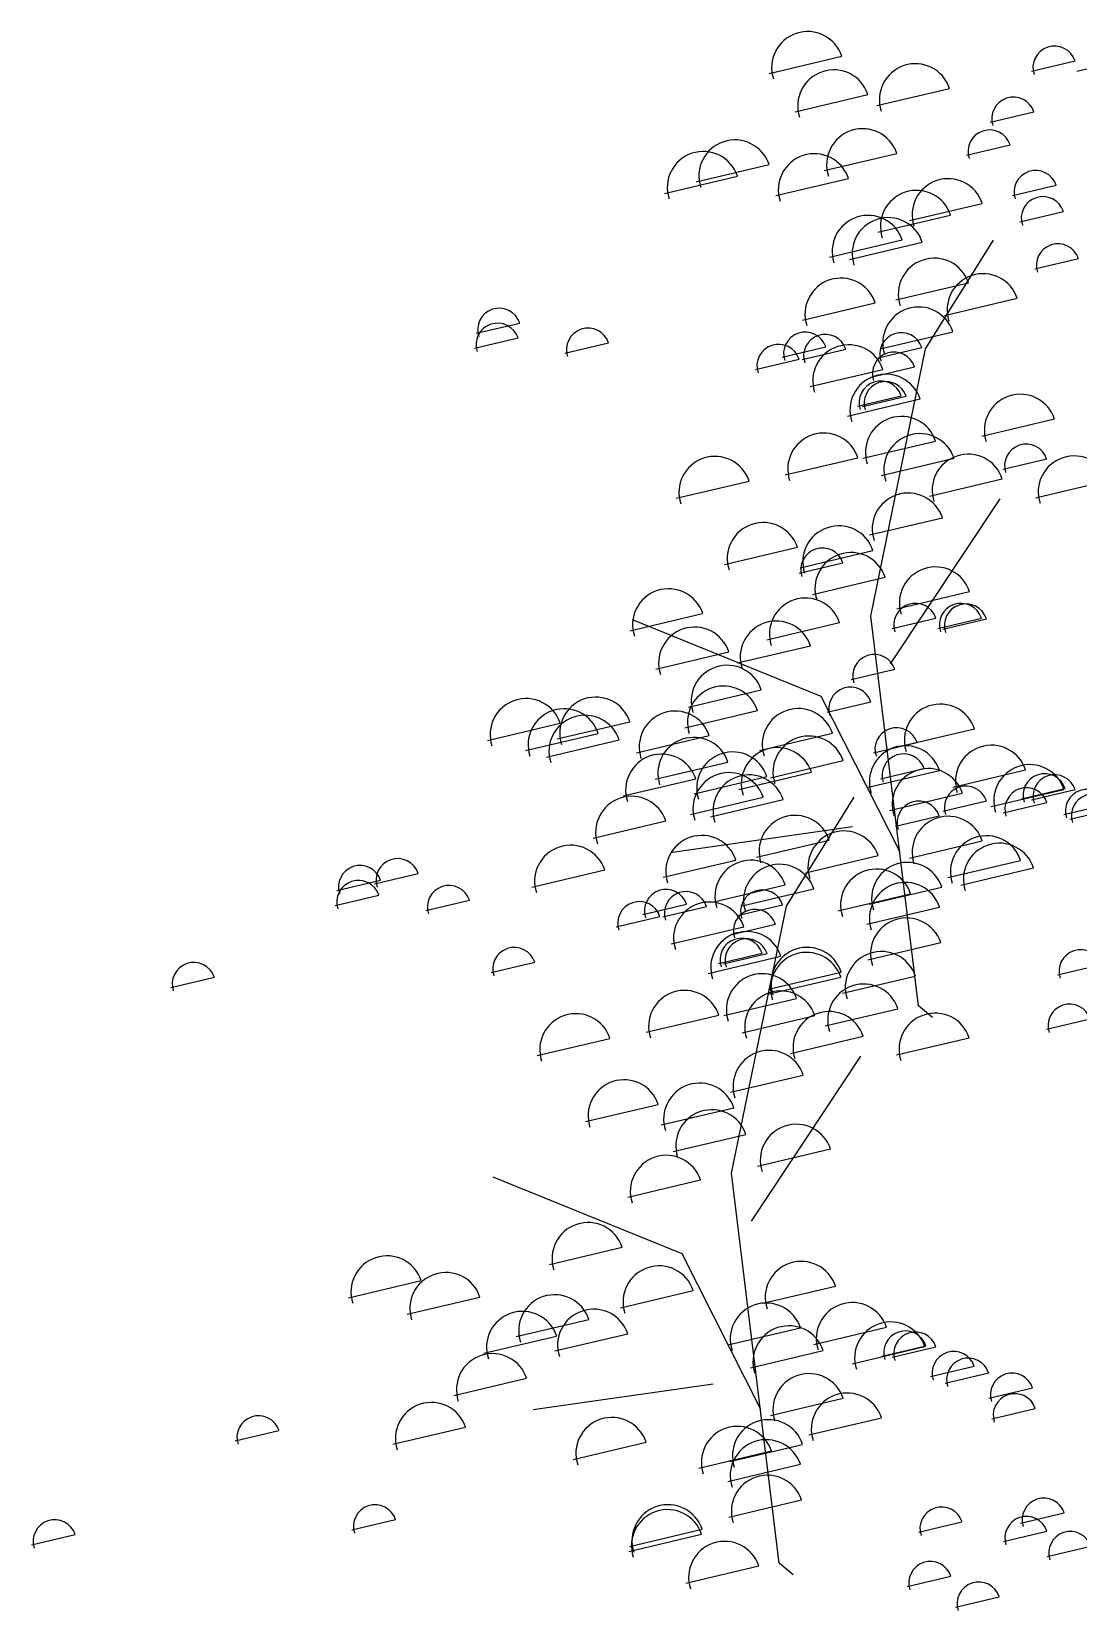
# Model space of a CAD drawing. Header units: millimetres. Extents: x 22565 to 38821, y 15578 to 26720.
# Drawn here: x 26643.4 to 26807.7, y 20134.5 to 20382.1 of the extents above; entities that cross this region are included whole.
import ezdxf

# ---------------------------------------------------------------- set-up
doc = ezdxf.new("R2010")
doc.units = ezdxf.units.MM
doc.styles.get("Standard").update_dxf_attribs({"font": 'arial.ttf'})

# ---------------------------------------------------------------- blocks, each defined once
blk = doc.blocks.new('A$C79B95FA4')
for p, q in [((115.71, 459.92), (127.12, 462.62)), ((156.87, 460.26), (163.72, 461.88)), ((164.01, 460.26), (170.86, 461.88)), ((119.81, 453.91), (131.22, 456.61)), ((132.61, 454.86), (144.03, 457.56)), ((150.42, 452.25), (157.27, 453.87)), ((146.68, 447.11), (153.52, 448.73)), ((124.34, 444.67), (135.75, 447.37)), ((99.33, 441.1), (110.75, 443.8)), ((104.3, 442.93), (115.71, 445.63)), ((116.76, 440.75), (128.17, 443.45)), ((153.91, 440.75), (160.75, 442.37)), ((137.75, 436.83), (149.17, 439.53)), ((155.04, 436.66), (161.89, 438.28)), ((132.79, 435), (144.2, 437.7)), ((125.21, 431.09), (136.62, 433.79)), ((125.21, 431.09), (136.62, 433.79)), ((128.34, 430.74), (139.76, 433.44)), ((157.39, 429.26), (164.24, 430.88)), ((135.58, 424.38), (146.99, 427.08)), ((120.94, 421.24), (132.35, 423.94)), ((143.24, 421.94), (154.66, 424.64)), ((69.75, 419.16), (76.59, 420.77)), ((133.14, 416.71), (144.55, 419.41)), ((69.48, 416.8), (76.33, 418.42)), ((83.69, 416.02), (90.53, 417.64)), ((117.75, 415.41), (124.6, 417.03)), ((120.89, 415.06), (127.74, 416.68)), ((132.82, 415.32), (139.67, 416.94)), ((113.57, 413.49), (120.42, 415.11)), ((122.16, 410.79), (133.57, 413.49)), ((131.69, 412.27), (138.54, 413.89)), ((128, 406.18), (139.41, 408.88)), ((129.6, 407.74), (136.45, 409.36)), ((130.38, 407.66), (137.23, 409.28)), ((149.08, 403.04), (160.49, 405.74)), ((130.44, 399.56), (141.85, 402.26)), ((118.24, 396.94), (129.65, 399.64)), ((133.31, 396.86), (144.73, 399.56)), ((152.42, 397.84), (159.27, 399.46)), ((140.89, 393.63), (152.31, 396.33)), ((101.16, 393.29), (112.58, 395.99)), ((157.53, 393.37), (168.95, 396.07)), ((131.48, 387.54), (142.9, 390.24)), ((108.74, 382.92), (120.16, 385.62)), ((120.59, 382.4), (132.01, 385.1)), ((120.45, 381.55), (127.3, 383.17)), ((122.51, 378.22), (133.92, 380.92)), ((135.75, 375.95), (147.17, 378.65)), ((93.88, 372.52), (105.29, 375.22)), ((135.04, 372.87), (141.88, 374.49)), ((142.18, 372.87), (149.03, 374.49)), ((142.97, 372.78), (149.81, 374.4)), ((115.37, 371.08), (126.78, 373.78)), ((97.97, 366.51), (109.39, 369.21)), ((110.78, 367.47), (122.19, 370.17)), ((128.59, 364.86), (135.44, 366.48)), ((103.08, 360.54), (114.49, 363.24)), ((102.51, 357.28), (113.92, 359.98)), ((124.84, 359.72), (131.69, 361.34)), ((71.54, 355.31), (82.96, 358.01)), ((82.47, 355.54), (93.88, 358.24)), ((136.54, 354.44), (147.95, 357.14)), ((77.5, 353.71), (88.91, 356.41)), ((80.78, 352.7), (92.19, 355.4)), ((94.93, 353.36), (106.34, 356.06)), ((114.23, 353.74), (125.65, 356.44)), ((132.08, 353.36), (138.92, 354.98)), ((97.85, 349.21), (109.27, 351.91)), ((115.92, 349.44), (127.34, 352.14)), ((92.8, 346.6), (104.21, 349.3)), ((103.95, 346.95), (115.37, 349.65)), ((110.96, 347.61), (122.37, 350.31)), ((131.05, 347.91), (142.46, 350.61)), ((133.21, 349.27), (140.06, 350.89)), ((144.55, 347.99), (155.97, 350.69)), ((134.62, 344.34), (146.03, 347.04)), ((150.56, 344.94), (161.98, 347.64)), ((155.3, 346.16), (162.15, 347.78)), ((156.87, 345.99), (163.72, 347.61)), ((103.38, 343.69), (114.79, 346.39)), ((103.38, 343.69), (114.79, 346.39)), ((106.51, 343.34), (117.93, 346.04)), ((142.97, 344.21), (149.81, 345.83)), ((152.46, 343.95), (159.31, 345.57)), ((161.96, 343.69), (168.81, 345.31)), ((162.88, 342.94), (169.73, 344.56)), ((88.1, 339.98), (99.51, 342.68)), ((135.56, 341.86), (142.41, 343.48)), ((113.75, 336.99), (125.16, 339.69)), ((137.76, 336.85), (149.17, 339.54)), ((121.41, 334.55), (132.83, 337.25)), ((53.81, 332.84), (60.65, 334.46)), ((78.51, 332.32), (89.93, 335.02)), ((99.11, 333.85), (110.52, 336.55)), ((143.77, 333.8), (155.18, 336.5)), ((145.81, 332.63), (157.22, 335.33)), ((47.91, 331.76), (54.76, 333.38)), ((106.83, 329.97), (118.24, 332.67)), ((111.31, 329.32), (122.72, 332.02)), ((131.4, 329.62), (142.81, 332.32)), ((47.65, 329.41), (54.5, 331.03)), ((61.85, 328.63), (68.7, 330.25)), ((95.92, 328.02), (102.77, 329.64)), ((110.99, 327.93), (117.84, 329.55)), ((126.52, 328.57), (137.93, 331.27)), ((91.74, 326.1), (98.59, 327.72)), ((99.06, 327.67), (105.9, 329.29)), ((131.05, 326.48), (142.46, 329.18)), ((100.33, 323.4), (111.74, 326.1)), ((109.86, 324.88), (116.71, 326.5)), ((107.77, 320.35), (114.62, 321.97)), ((108.55, 320.26), (115.4, 321.88)), ((131.22, 320.91), (142.64, 323.61)), ((72.1, 318.91), (78.95, 320.52)), ((106.17, 318.78), (117.58, 321.48)), ((160.97, 318.55), (167.82, 320.17)), ((21.83, 316.56), (28.68, 318.18)), ((115.54, 315.51), (126.95, 318.21)), ((115.63, 316.29), (127.04, 318.99)), ((127.25, 315.65), (138.66, 318.35)), ((108.61, 312.16), (120.02, 314.86)), ((96.41, 309.55), (107.82, 312.25)), ((111.48, 309.46), (122.89, 312.16)), ((124.52, 310.54), (135.93, 313.24)), ((159.23, 310.02), (166.07, 311.64)), ((79.33, 305.89), (90.75, 308.59)), ((119.06, 306.24), (130.47, 308.94)), ((135.7, 305.98), (147.11, 308.68)), ((109.65, 300.14), (121.06, 302.84)), ((86.91, 295.53), (98.33, 298.23)), ((98.76, 295.01), (110.17, 297.71)), ((100.68, 290.82), (112.09, 293.52)), ((113.92, 288.56), (125.33, 291.26)), ((93.53, 283.68), (104.95, 286.38)), ((81.25, 273.14), (92.66, 275.84)), ((49.71, 267.92), (61.12, 270.62)), ((58.95, 265.31), (70.36, 268.01)), ((92.4, 266.35), (103.82, 269.05)), ((114.71, 267.05), (126.12, 269.75)), ((76.02, 261.82), (87.44, 264.52)), ((109.22, 260.51), (120.63, 263.21)), ((122.72, 260.6), (134.13, 263.3)), ((70.97, 259.21), (82.38, 261.91)), ((82.12, 259.56), (93.53, 262.26)), ((128.73, 257.55), (140.15, 260.25)), ((133.47, 258.77), (140.32, 260.39)), ((135.04, 258.6), (141.89, 260.22)), ((112.79, 256.94), (124.2, 259.64)), ((66.27, 252.59), (77.68, 255.29)), ((141.05, 255.55), (147.9, 257.17)), ((143.32, 254.5), (150.17, 256.12)), ((150.2, 252.15), (157.05, 253.77)), ((115.93, 249.45), (127.34, 252.15)), ((150.64, 248.93), (157.48, 250.55)), ((56.68, 244.93), (68.1, 247.63)), ((121.94, 246.4), (133.35, 249.1)), ((31.97, 245.45), (38.82, 247.07)), ((85, 242.57), (96.41, 245.27)), ((104.69, 241.18), (116.1, 243.88)), ((109.57, 242.22), (120.98, 244.92)), ((109.22, 239.09), (120.63, 241.79)), ((109.39, 233.51), (120.81, 236.21)), ((50.27, 231.51), (57.12, 233.13)), ((139.14, 231.16), (145.98, 232.78)), ((155.17, 232.55), (162.01, 234.17)), ((0, 229.16), (6.85, 230.78)), ((93.71, 228.11), (105.12, 230.81)), ((93.8, 228.9), (105.21, 231.6)), ((152.47, 229.68), (159.31, 231.3)), ((159.35, 227.33), (166.2, 228.95)), ((102.68, 223.15), (114.1, 225.85)), ((137.39, 222.63), (144.24, 224.25)), ((144.97, 219.4), (151.82, 221.02))]:
    blk.add_line(p, q)
for points in [[(141.33, 311.85), (139.15, 313.68), (131.66, 374.82), (140.28, 416.71), (150.91, 433.78)], [(134.79, 367.33), (151.96, 393.2)], [(136.28, 337.8), (123.9, 362.19), (94.28, 374.21)], [(119.5, 224.46), (117.32, 226.28), (109.83, 287.43), (118.45, 329.32), (129.08, 346.39)], [(100.56, 337.8), (128.78, 341.81)], [(112.96, 279.94), (130.13, 305.8)], [(114.44, 250.41), (102.07, 274.8), (72.45, 286.82)], [(78.72, 250.41), (106.95, 254.42)]]:
    blk.add_lwpolyline(points)
for centre, radius in [((121.77, 460.83), 5.65), ((160.5, 460.81), 3.39), ((138.67, 455.78), 5.65), ((125.86, 454.82), 5.65), ((154.05, 452.8), 3.39), ((130.39, 445.59), 5.65), ((150.31, 447.66), 3.39), ((110.35, 443.84), 5.65), ((105.39, 442.02), 5.65), ((122.81, 441.67), 5.65), ((143.81, 437.75), 5.65), ((157.54, 441.3), 3.39), ((138.84, 435.92), 5.65), ((158.67, 437.21), 3.39), ((131.26, 432), 5.65), ((131.26, 432), 5.65), ((134.4, 431.65), 5.65), ((141.63, 425.29), 5.65), ((161.03, 429.8), 3.39), ((149.3, 422.85), 5.65), ((127, 422.16), 5.65), ((73.38, 419.7), 3.39), ((139.19, 417.63), 5.65), ((73.12, 417.35), 3.39), ((87.32, 416.57), 3.39), ((121.38, 415.96), 3.39), ((124.52, 415.61), 3.39), ((136.46, 415.87), 3.39), ((117.2, 414.04), 3.39), ((128.22, 411.7), 5.65), ((135.32, 412.82), 3.39), ((134.05, 407.09), 5.65), ((133.23, 408.29), 3.39), ((134.02, 408.2), 3.39), ((155.14, 403.95), 5.65), ((136.49, 400.47), 5.65), ((124.3, 397.86), 5.65), ((139.37, 397.77), 5.65), ((156.05, 398.39), 3.39), ((107.22, 394.2), 5.65), ((146.95, 394.55), 5.65), ((163.59, 394.28), 5.65), ((137.54, 388.45), 5.65), ((114.8, 383.83), 5.65), ((126.65, 383.31), 5.65), ((124.08, 382.1), 3.39), ((128.56, 379.13), 5.65), ((141.81, 376.87), 5.65), ((99.94, 373.44), 5.65), ((121.42, 371.99), 5.65), ((138.67, 373.42), 3.39), ((145.81, 373.42), 3.39), ((146.6, 373.33), 3.39), ((116.84, 368.38), 5.65), ((104.03, 367.43), 5.65), ((109.14, 361.45), 5.65), ((132.22, 365.4), 3.39), ((77.6, 356.23), 5.65), ((88.52, 356.45), 5.65), ((108.56, 358.19), 5.65), ((128.48, 360.27), 3.39), ((83.56, 354.62), 5.65), ((86.83, 353.61), 5.65), ((100.98, 354.27), 5.65), ((120.29, 354.66), 5.65), ((142.59, 355.35), 5.65), ((135.71, 353.91), 3.39), ((103.91, 350.13), 5.65), ((117.01, 348.53), 5.65), ((121.98, 350.35), 5.65), ((137.1, 348.82), 5.65), ((150.61, 348.91), 5.65), ((98.86, 347.51), 5.65), ((110.01, 347.86), 5.65), ((136.84, 349.81), 3.39), ((109.43, 344.61), 5.65), ((109.43, 344.61), 5.65), ((112.57, 344.26), 5.65), ((140.68, 345.25), 5.65), ((156.62, 345.86), 5.65), ((158.94, 346.71), 3.39), ((160.51, 346.54), 3.39), ((146.6, 344.76), 3.39), ((156.1, 344.5), 3.39), ((165.59, 344.24), 3.39), ((166.52, 343.49), 3.39), ((94.15, 340.9), 5.65), ((139.19, 342.41), 3.39), ((119.8, 337.9), 5.65), ((143.81, 337.76), 5.65), ((105.16, 334.76), 5.65), ((127.47, 335.46), 5.65), ((149.82, 334.71), 5.65), ((57.44, 333.39), 3.39), ((84.57, 333.23), 5.65), ((151.86, 333.54), 5.65), ((51.55, 332.31), 3.39), ((112.88, 330.88), 5.65), ((117.36, 330.23), 5.65), ((132.57, 329.48), 5.65), ((137.45, 330.53), 5.65), ((51.29, 329.96), 3.39), ((65.49, 329.17), 3.39), ((99.55, 328.56), 3.39), ((114.63, 328.48), 3.39), ((137.1, 327.39), 5.65), ((95.37, 326.65), 3.39), ((102.69, 328.22), 3.39), ((106.38, 324.31), 5.65), ((113.49, 325.43), 3.39), ((137.28, 321.82), 5.65), ((112.22, 319.7), 5.65), ((75.73, 319.45), 3.39), ((111.4, 320.9), 3.39), ((112.19, 320.81), 3.39), ((121.6, 316.42), 5.65), ((121.68, 317.2), 5.65), ((133.31, 316.56), 5.65), ((164.6, 319.1), 3.39), ((25.46, 317.1), 3.39), ((114.66, 313.08), 5.65), ((130.57, 311.46), 5.65), ((102.46, 310.46), 5.65), ((117.54, 310.38), 5.65), ((85.39, 306.81), 5.65), ((125.12, 307.15), 5.65), ((141.76, 306.89), 5.65), ((162.86, 310.57), 3.39), ((115.71, 301.06), 5.65), ((92.97, 296.44), 5.65), ((104.82, 295.92), 5.65), ((106.73, 291.74), 5.65), ((119.98, 289.47), 5.65), ((99.59, 284.6), 5.65), ((87.31, 274.06), 5.65), ((55.77, 268.83), 5.65), ((98.46, 267.26), 5.65), ((120.76, 267.96), 5.65), ((65, 266.22), 5.65), ((82.08, 262.73), 5.65), ((77.03, 260.12), 5.65), ((88.18, 260.47), 5.65), ((115.27, 261.43), 5.65), ((128.78, 261.51), 5.65), ((118.84, 257.86), 5.65), ((134.79, 258.47), 5.65), ((137.11, 259.32), 3.39), ((138.67, 259.15), 3.39), ((72.32, 253.5), 5.65), ((144.69, 256.1), 3.39), ((146.95, 255.05), 3.39), ((121.98, 250.37), 5.65), ((153.83, 252.7), 3.39), ((127.99, 247.32), 5.65), ((154.27, 249.48), 3.39), ((62.74, 245.84), 5.65), ((35.61, 246), 3.39), ((91.05, 243.49), 5.65), ((110.74, 242.09), 5.65), ((115.62, 243.14), 5.65), ((115.27, 240), 5.65), ((115.45, 234.43), 5.65), ((53.9, 232.06), 3.39), ((99.85, 229.81), 5.65), ((158.8, 233.1), 3.39), ((3.63, 229.71), 3.39), ((99.77, 229.03), 5.65), ((142.77, 231.71), 3.39), ((156.1, 230.23), 3.39), ((162.98, 227.88), 3.39), ((108.74, 224.06), 5.65), ((141.03, 223.17), 3.39), ((148.61, 219.95), 3.39)]:
    blk.add_arc(centre, radius, 18.4422, 198.4146)
at = {"width": 0.8, "flags": 9}
for tag, p, height in [('XSIZE', (322.17, 437.78), 0.0263), ('YSIZE', (322.17, 437.78), 0.0263), ('XSIZE', (399.24, 380.21), 0.0263), ('YSIZE', (399.24, 380.21), 0.0263), ('XSIZE', (257.02, 376.15), 0.018), ('YSIZE', (257.02, 376.15), 0.018), ('XSIZE', (223.56, 372.78), 0.0263), ('YSIZE', (223.56, 372.78), 0.0263), ('XSIZE', (334.09, 318.57), 0.018), ('YSIZE', (334.09, 318.57), 0.018), ('XSIZE', (158.4, 311.15), 0.018), ('YSIZE', (158.4, 311.15), 0.018), ('XSIZE', (442.92, 291.95), 0.0263), ('YSIZE', (442.92, 291.95), 0.0263), ('XSIZE', (201.73, 285.39), 0.0263), ('YSIZE', (201.73, 285.39), 0.0263), ('XSIZE', (377.76, 230.32), 0.018), ('YSIZE', (377.76, 230.32), 0.018), ('XSIZE', (136.57, 223.76), 0.018), ('YSIZE', (136.57, 223.76), 0.018)]:
    blk.add_attdef(tag, p, '', height=height, dxfattribs=at)

msp = doc.modelspace()

# ---------------------------------------------------------------- block references
msp.add_blockref('A$C79B95FA4', (26643.4, 19915.64))

doc.saveas('drawing.dxf')
